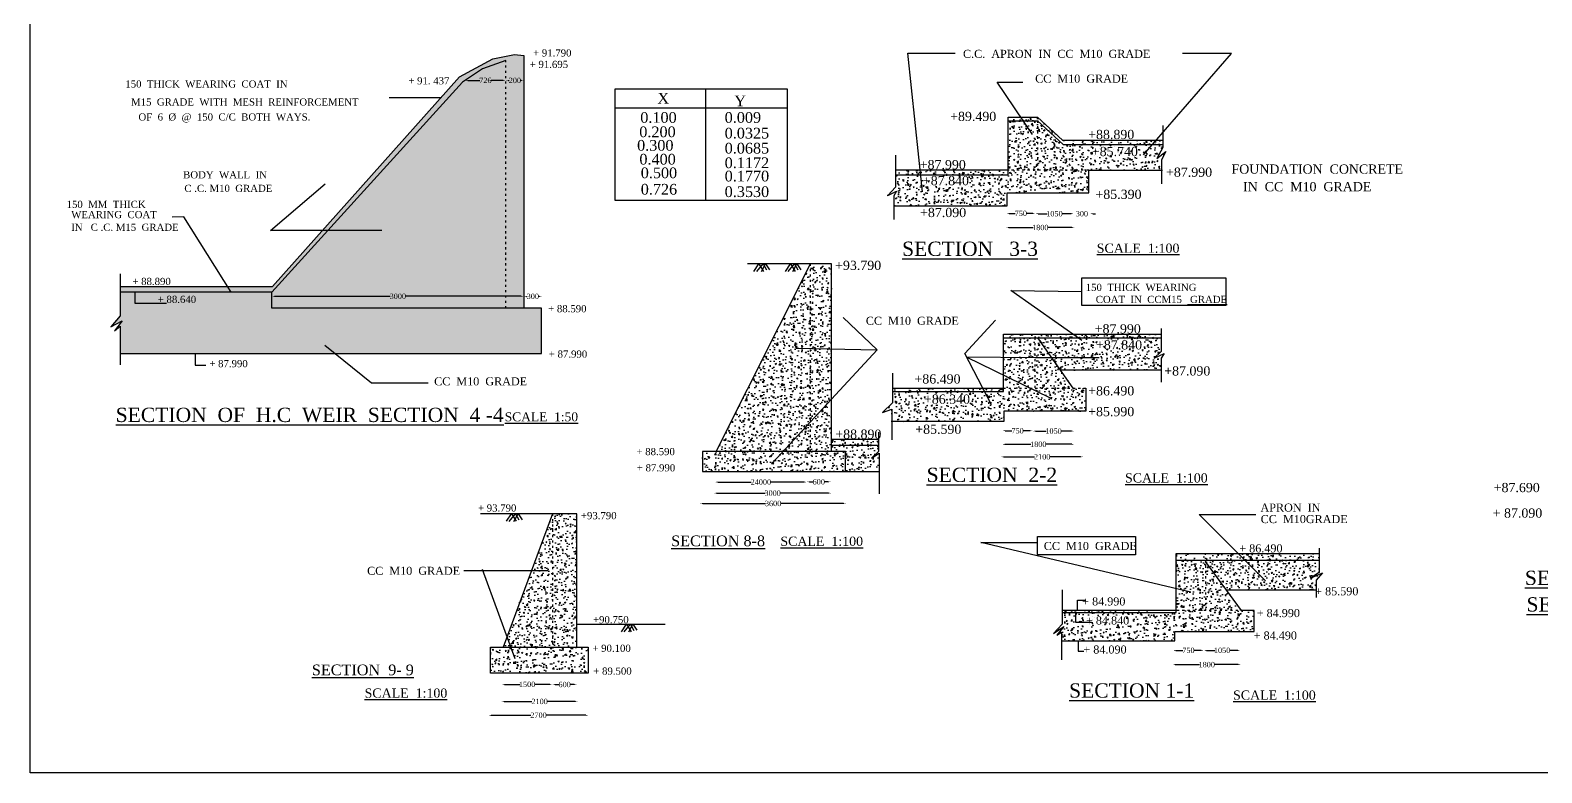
# Model space of a CAD drawing. Header units: millimetres. Extents: x 3154 to 175062, y 3900 to 113809.
# Drawn here: x 3154 to 87885, y 3900 to 45535 of the extents above; entities that cross this region are included whole.
import ezdxf

# ---------------------------------------------------------------- set-up
doc = ezdxf.new("R2010")
doc.units = ezdxf.units.MM
doc.header["$MEASUREMENT"] = 0
doc.header["$PDMODE"] = 66
doc.header["$PDSIZE"] = 170
doc.linetypes.add('ACAD_ISO03W100', pattern=[30, 12, -18])
for name, color, linetype in [('DIM', 5, 'Continuous'), ('DOT LINE', 3, 'ACAD_ISO03W100'), ('DWG. LINE', 1, 'Continuous'), ('HATCH', 2, 'Continuous'), ('TEXT', 7, 'Continuous')]:
    doc.layers.add(name, color=color, linetype=linetype)
doc.layers.add('TITLE', color=7, linetype='Continuous', lineweight=30)
doc.styles.get("Standard").update_dxf_attribs({"font": 'TIMES.TTF', "height": 300})
doc.dimstyles.get("Standard").update_dxf_attribs({"dimtxt": 300, "dimasz": 150, "dimexe": 0.18, "dimexo": 0.0625, "dimgap": 0.09, "dimtad": 0, "dimtih": 1, "dimtoh": 1, "dimdec": 1, "dimzin": 0, "dimdsep": 46, "dimtxsty": 'Standard', "dimcen": 0.09, "dimse1": 1, "dimse2": 1, "dimclrd": 5, "dimclre": 5, "dimclrt": 4, "dimadec": 0, "dimazin": 0, "dimtfac": 1, "dimtdec": 1, "dimtofl": 0, "dimtmove": 0, "dimatfit": 3, "dimfxl": 1, "dimtolj": 1, "dimtzin": 0, "dimarcsym": 0})
pattern_1 = [(50, (0, 0), (717.26, -62.752), [75, -825]), (355, (0, 0), (-138.7513, 752.192), [60, -660]), (100.4514, (59.8, -5.2), (578.5094, 689.4395), [63.74, -701.142]), (46.1842, (0, 200), (1067.241, -165.519), [112.5, -1237.5]), (96.6356, (88.9, 186.2), (934.663, 974.118), [95.61, -1051.713]), (351.1842, (0, 200), (934.662, 974.119), [90, -990]), (21, (100, 150), (596.907, -402.619), [75, -825]), (326, (100, 150), (243.3153, 725.15), [60, -660]), (71.4514, (149.74, 116.45), (840.2226, 322.5305), [63.74, -701.142]), (37.5, (0, 0), (12.15986, 332.89385), [0, -652, 0, -670, 0, -662.5]), (7.5, (0, 0), (263.0695, 394.4117), [0, -382, 0, -637, 0, -252.5]), (327.5, (-223, 0), (533.8224, -22.5549), [0, -250, 0, -780, 0, -1035]), (317.5, (-323, 0), (583.1862, 100.105), [0, -325, 0, -518, 0, -735])]

# ---------------------------------------------------------------- blocks, each defined once
blk = doc.blocks.new('*D68')
at = {"layer": 'Defpoints', "color": 0}
for p in [(29592, 8843), (32422, 8855), (32422, 8843)]:
    blk.add_point(p, dxfattribs=at)
at = {"layer": 'DIM', "color": 5, "lineweight": -2}
for p, q in [((29742, 8855), (30598, 8855)), ((32272, 8855), (31416, 8855))]:
    blk.add_line(p, q, dxfattribs=at)
at = {"layer": 'DIM', "color": 5}
for points in [[(29742, 8880), (29742, 8830), (29592, 8855)], [(32272, 8880), (32272, 8830), (32422, 8855)]]:
    blk.add_solid(points, dxfattribs=at)
at = {"layer": 'DIM', "color": 4, "insert": (31007, 8855), "char_height": 300, "attachment_point": 5}
blk.add_mtext('\\A1;1500', dxfattribs=at)
blk = doc.blocks.new('*D69')
at = {"layer": 'Defpoints', "color": 0}
for p in [(32422, 8855), (33799, 8855), (33799, 8847)]:
    blk.add_point(p, dxfattribs=at)
at = {"layer": 'DIM', "color": 5, "lineweight": -2}
for p, q in [((32572, 8847), (32796, 8847)), ((33649, 8847), (33426, 8847))]:
    blk.add_line(p, q, dxfattribs=at)
at = {"layer": 'DIM', "color": 5}
for points in [[(32572, 8872), (32572, 8822), (32422, 8847)], [(33649, 8872), (33649, 8822), (33799, 8847)]]:
    blk.add_solid(points, dxfattribs=at)
at = {"layer": 'DIM', "color": 4, "insert": (33111, 8847), "char_height": 300, "attachment_point": 5}
blk.add_mtext('\\A1;600', dxfattribs=at)
blk = doc.blocks.new('*D70')
at = {"layer": 'Defpoints', "color": 0}
for p in [(29572, 7866), (33847, 7897), (33847, 7866)]:
    blk.add_point(p, dxfattribs=at)
at = {"layer": 'DIM', "color": 5, "lineweight": -2}
for p, q in [((29722, 7897), (31279, 7897)), ((33697, 7897), (32140, 7897))]:
    blk.add_line(p, q, dxfattribs=at)
at = {"layer": 'DIM', "color": 5}
for points in [[(29722, 7922), (29722, 7872), (29572, 7897)], [(33697, 7922), (33697, 7872), (33847, 7897)]]:
    blk.add_solid(points, dxfattribs=at)
at = {"layer": 'DIM', "color": 4, "insert": (31709, 7897), "char_height": 300, "attachment_point": 5}
blk.add_mtext('\\A1;2100', dxfattribs=at)
blk = doc.blocks.new('*D71')
at = {"layer": 'Defpoints', "color": 0}
for p in [(28848, 7126), (34444, 7126), (34444, 7126)]:
    blk.add_point(p, dxfattribs=at)
at = {"layer": 'DIM', "color": 5, "lineweight": -2}
for p, q in [((28998, 7126), (31215, 7126)), ((34294, 7126), (32076, 7126))]:
    blk.add_line(p, q, dxfattribs=at)
at = {"layer": 'DIM', "color": 5}
for points in [[(28998, 7151), (28998, 7101), (28848, 7126)], [(34294, 7151), (34294, 7101), (34444, 7126)]]:
    blk.add_solid(points, dxfattribs=at)
at = {"layer": 'DIM', "color": 4, "insert": (31646, 7126), "char_height": 300, "attachment_point": 5}
blk.add_mtext('\\A1;2700', dxfattribs=at)
blk = doc.blocks.new('*D72')
at = {"layer": 'Defpoints', "color": 0}
for p in [(41541, 20206), (46681, 20206), (46681, 20201)]:
    blk.add_point(p, dxfattribs=at)
at = {"layer": 'DIM', "color": 5, "lineweight": -2}
for p, q in [((41691, 20201), (43570, 20201)), ((46531, 20201), (44652, 20201))]:
    blk.add_line(p, q, dxfattribs=at)
at = {"layer": 'DIM', "color": 5}
for points in [[(41691, 20226), (41691, 20176), (41541, 20201)], [(46531, 20226), (46531, 20176), (46681, 20201)]]:
    blk.add_solid(points, dxfattribs=at)
at = {"layer": 'DIM', "color": 4, "insert": (44111, 20201), "char_height": 300, "attachment_point": 5}
blk.add_mtext('\\A1;24000', dxfattribs=at)
blk = doc.blocks.new('*D73')
at = {"layer": 'Defpoints', "color": 0}
for p in [(46681, 20206), (48035, 20211), (48035, 20206)]:
    blk.add_point(p, dxfattribs=at)
at = {"layer": 'DIM', "color": 5, "lineweight": -2}
for p, q in [((46831, 20211), (47043, 20211)), ((47885, 20211), (47673, 20211))]:
    blk.add_line(p, q, dxfattribs=at)
at = {"layer": 'DIM', "color": 5}
for points in [[(46831, 20236), (46831, 20186), (46681, 20211)], [(47885, 20236), (47885, 20186), (48035, 20211)]]:
    blk.add_solid(points, dxfattribs=at)
at = {"layer": 'DIM', "color": 4, "insert": (47358, 20211), "char_height": 300, "attachment_point": 5}
blk.add_mtext('\\A1;600', dxfattribs=at)
blk = doc.blocks.new('*D74')
at = {"layer": 'Defpoints', "color": 0}
for p in [(41482, 19592), (48056, 19592), (48056, 19580)]:
    blk.add_point(p, dxfattribs=at)
at = {"layer": 'DIM', "color": 5, "lineweight": -2}
for p, q in [((41632, 19580), (44343, 19580)), ((47906, 19580), (45195, 19580))]:
    blk.add_line(p, q, dxfattribs=at)
at = {"layer": 'DIM', "color": 5}
for points in [[(41632, 19605), (41632, 19555), (41482, 19580)], [(47906, 19605), (47906, 19555), (48056, 19580)]]:
    blk.add_solid(points, dxfattribs=at)
at = {"layer": 'DIM', "color": 4, "insert": (44769, 19580), "char_height": 300, "attachment_point": 5}
blk.add_mtext('\\A1;3000', dxfattribs=at)
blk = doc.blocks.new('*D75')
at = {"layer": 'Defpoints', "color": 0}
for p in [(40706, 18990), (48887, 18998), (48887, 18990)]:
    blk.add_point(p, dxfattribs=at)
at = {"layer": 'DIM', "color": 5, "lineweight": -2}
for p, q in [((40856, 18998), (44370, 18998)), ((48737, 18998), (45222, 18998))]:
    blk.add_line(p, q, dxfattribs=at)
at = {"layer": 'DIM', "color": 5}
for points in [[(40856, 19023), (40856, 18973), (40706, 18998)], [(48737, 19023), (48737, 18973), (48887, 18998)]]:
    blk.add_solid(points, dxfattribs=at)
at = {"layer": 'DIM', "color": 4, "insert": (44796, 18998), "char_height": 300, "attachment_point": 5}
blk.add_mtext('\\A1;3600', dxfattribs=at)
blk = doc.blocks.new('*D76')
at = {"layer": 'Defpoints', "color": 0}
for p in [(57638, 22407), (61687, 22407), (61687, 22318)]:
    blk.add_point(p, dxfattribs=at)
at = {"layer": 'DIM', "color": 5, "lineweight": -2}
for p, q in [((57788, 22318), (59253, 22318)), ((61537, 22318), (60072, 22318))]:
    blk.add_line(p, q, dxfattribs=at)
at = {"layer": 'DIM', "color": 5}
for points in [[(57788, 22343), (57788, 22293), (57638, 22318)], [(61537, 22343), (61537, 22293), (61687, 22318)]]:
    blk.add_solid(points, dxfattribs=at)
at = {"layer": 'DIM', "color": 4, "insert": (59662, 22318), "char_height": 300, "attachment_point": 5}
blk.add_mtext('\\A1;1800', dxfattribs=at)
blk = doc.blocks.new('*D77')
at = {"layer": 'Defpoints', "color": 0}
for p in [(57572, 21621), (62186, 21621), (62186, 21613)]:
    blk.add_point(p, dxfattribs=at)
at = {"layer": 'DIM', "color": 5, "lineweight": -2}
for p, q in [((57722, 21613), (59449, 21613)), ((62036, 21613), (60309, 21613))]:
    blk.add_line(p, q, dxfattribs=at)
at = {"layer": 'DIM', "color": 5}
for points in [[(57722, 21638), (57722, 21588), (57572, 21613)], [(62036, 21638), (62036, 21588), (62186, 21613)]]:
    blk.add_solid(points, dxfattribs=at)
at = {"layer": 'DIM', "color": 4, "insert": (59879, 21613), "char_height": 300, "attachment_point": 5}
blk.add_mtext('\\A1;2100', dxfattribs=at)
blk = doc.blocks.new('*D78')
at = {"layer": 'Defpoints', "color": 0}
for p in [(57654, 23117), (59347, 23117), (59347, 23076)]:
    blk.add_point(p, dxfattribs=at)
at = {"layer": 'DIM', "color": 5, "lineweight": -2}
for p, q in [((57804, 23076), (58185, 23076)), ((59197, 23076), (58817, 23076))]:
    blk.add_line(p, q, dxfattribs=at)
at = {"layer": 'DIM', "color": 5}
for points in [[(57804, 23101), (57804, 23051), (57654, 23076)], [(59197, 23101), (59197, 23051), (59347, 23076)]]:
    blk.add_solid(points, dxfattribs=at)
at = {"layer": 'DIM', "color": 4, "insert": (58501, 23076), "char_height": 300, "attachment_point": 5}
blk.add_mtext('\\A1;750', dxfattribs=at)
blk = doc.blocks.new('*D79')
at = {"layer": 'Defpoints', "color": 0}
for p in [(59355, 23074), (61679, 23074), (61679, 23059)]:
    blk.add_point(p, dxfattribs=at)
at = {"layer": 'DIM', "color": 5, "lineweight": -2}
for p, q in [((59505, 23059), (60108, 23059)), ((61529, 23059), (60926, 23059))]:
    blk.add_line(p, q, dxfattribs=at)
at = {"layer": 'DIM', "color": 5}
for points in [[(59505, 23084), (59505, 23034), (59355, 23059)], [(61529, 23084), (61529, 23034), (61679, 23059)]]:
    blk.add_solid(points, dxfattribs=at)
at = {"layer": 'DIM', "color": 4, "insert": (60517, 23059), "char_height": 300, "attachment_point": 5}
blk.add_mtext('\\A1;1050', dxfattribs=at)
blk = doc.blocks.new('*D96')
at = {"layer": 'Defpoints', "color": 0}
for p in [(27532, 42730), (29806, 42730), (29806, 42722)]:
    blk.add_point(p, dxfattribs=at)
at = {"layer": 'DIM', "color": 5, "lineweight": -2}
for p, q in [((27682, 42722), (28354, 42722)), ((29656, 42722), (28985, 42722))]:
    blk.add_line(p, q, dxfattribs=at)
at = {"layer": 'DIM', "color": 5}
for points in [[(27682, 42746), (27682, 42696), (27532, 42722)], [(29656, 42746), (29656, 42696), (29806, 42722)]]:
    blk.add_solid(points, dxfattribs=at)
at = {"layer": 'DIM', "color": 4, "insert": (28669, 42722), "char_height": 300, "attachment_point": 5}
blk.add_mtext('\\A1;726', dxfattribs=at)
blk = doc.blocks.new('*D97')
at = {"layer": 'Defpoints', "color": 0}
for p in [(29815, 42717), (30830, 42717), (30830, 42717)]:
    blk.add_point(p, dxfattribs=at)
at = {"layer": 'DIM', "color": 5, "lineweight": -2}
for p, q in [((29965, 42717), (30003, 42717)), ((30680, 42717), (30642, 42717))]:
    blk.add_line(p, q, dxfattribs=at)
at = {"layer": 'DIM', "color": 5}
for points in [[(29965, 42742), (29965, 42692), (29815, 42717)], [(30680, 42742), (30680, 42692), (30830, 42717)]]:
    blk.add_solid(points, dxfattribs=at)
at = {"layer": 'DIM', "color": 4, "insert": (30322, 42717), "char_height": 300, "attachment_point": 5}
blk.add_mtext('\\A1;200', dxfattribs=at)
blk = doc.blocks.new('*D98')
at = {"layer": 'Defpoints', "color": 0}
for p in [(30816, 30590), (31842, 30609), (31842, 30590)]:
    blk.add_point(p, dxfattribs=at)
at = {"layer": 'DIM', "color": 5, "lineweight": -2}
for p, q in [((30966, 30609), (31014, 30609)), ((31692, 30609), (31645, 30609))]:
    blk.add_line(p, q, dxfattribs=at)
at = {"layer": 'DIM', "color": 5}
for points in [[(30966, 30634), (30966, 30584), (30816, 30609)], [(31692, 30634), (31692, 30584), (31842, 30609)]]:
    blk.add_solid(points, dxfattribs=at)
at = {"layer": 'DIM', "color": 4, "insert": (31329, 30609), "char_height": 300, "attachment_point": 5}
blk.add_mtext('\\A1;300', dxfattribs=at)
blk = doc.blocks.new('*D99')
at = {"layer": 'Defpoints', "color": 0}
for p in [(16702, 30616), (30820, 30616), (30820, 30616)]:
    blk.add_point(p, dxfattribs=at)
at = {"layer": 'DIM', "color": 5, "lineweight": -2}
for p, q in [((16852, 30616), (23335, 30616)), ((30670, 30616), (24187, 30616))]:
    blk.add_line(p, q, dxfattribs=at)
at = {"layer": 'DIM', "color": 5}
for points in [[(16852, 30642), (16852, 30592), (16702, 30616)], [(30670, 30642), (30670, 30592), (30820, 30616)]]:
    blk.add_solid(points, dxfattribs=at)
at = {"layer": 'DIM', "color": 4, "insert": (23761, 30616), "char_height": 300, "attachment_point": 5}
blk.add_mtext('\\A1;3000', dxfattribs=at)
blk = doc.blocks.new('*D100')
at = {"layer": 'Defpoints', "color": 0}
for p in [(57873, 35340), (59497, 35340), (59497, 35266)]:
    blk.add_point(p, dxfattribs=at)
at = {"layer": 'DIM', "color": 5, "lineweight": -2}
for p, q in [((58023, 35266), (58369, 35266)), ((59347, 35266), (59001, 35266))]:
    blk.add_line(p, q, dxfattribs=at)
at = {"layer": 'DIM', "color": 5}
for points in [[(58023, 35292), (58023, 35242), (57873, 35266)], [(59347, 35292), (59347, 35242), (59497, 35266)]]:
    blk.add_solid(points, dxfattribs=at)
at = {"layer": 'DIM', "color": 4, "insert": (58685, 35266), "char_height": 300, "attachment_point": 5}
blk.add_mtext('\\A1;750', dxfattribs=at)
blk = doc.blocks.new('*D101')
at = {"layer": 'Defpoints', "color": 0}
for p in [(59497, 35266), (61642, 35266), (61642, 35246)]:
    blk.add_point(p, dxfattribs=at)
at = {"layer": 'DIM', "color": 5, "lineweight": -2}
for p, q in [((59647, 35246), (60160, 35246)), ((61492, 35246), (60978, 35246))]:
    blk.add_line(p, q, dxfattribs=at)
at = {"layer": 'DIM', "color": 5}
for points in [[(59647, 35272), (59647, 35222), (59497, 35246)], [(61492, 35272), (61492, 35222), (61642, 35246)]]:
    blk.add_solid(points, dxfattribs=at)
at = {"layer": 'DIM', "color": 4, "insert": (60569, 35246), "char_height": 300, "attachment_point": 5}
blk.add_mtext('\\A1;1050', dxfattribs=at)
blk = doc.blocks.new('*D102')
at = {"layer": 'Defpoints', "color": 0}
for p in [(61650, 35250), (62564, 35250), (62564, 35246)]:
    blk.add_point(p, dxfattribs=at)
at = {"layer": 'DIM', "color": 5, "lineweight": -2}
for p, q in [((61500, 35246), (61350, 35246)), ((62714, 35246), (62864, 35246))]:
    blk.add_line(p, q, dxfattribs=at)
at = {"layer": 'DIM', "color": 5}
for points in [[(61500, 35272), (61500, 35222), (61650, 35246)], [(62714, 35272), (62714, 35222), (62564, 35246)]]:
    blk.add_solid(points, dxfattribs=at)
at = {"layer": 'DIM', "color": 4, "insert": (62107, 35246), "char_height": 300, "attachment_point": 5}
blk.add_mtext('\\A1;300', dxfattribs=at)
blk = doc.blocks.new('*D103')
at = {"layer": 'Defpoints', "color": 0}
for p in [(57854, 34524), (61696, 34524), (61696, 34472)]:
    blk.add_point(p, dxfattribs=at)
at = {"layer": 'DIM', "color": 5, "lineweight": -2}
for p, q in [((58004, 34472), (59366, 34472)), ((61546, 34472), (60184, 34472))]:
    blk.add_line(p, q, dxfattribs=at)
at = {"layer": 'DIM', "color": 5}
for points in [[(58004, 34498), (58004, 34448), (57854, 34472)], [(61546, 34498), (61546, 34448), (61696, 34472)]]:
    blk.add_solid(points, dxfattribs=at)
at = {"layer": 'DIM', "color": 4, "insert": (59775, 34472), "char_height": 300, "attachment_point": 5}
blk.add_mtext('\\A1;1800', dxfattribs=at)
blk = doc.blocks.new('*D104')
at = {"layer": 'Defpoints', "color": 0}
for p in [(67216, 10802), (68942, 10802), (68942, 10764)]:
    blk.add_point(p, dxfattribs=at)
at = {"layer": 'DIM', "color": 5, "lineweight": -2}
for p, q in [((67366, 10764), (67763, 10764)), ((68792, 10764), (68395, 10764))]:
    blk.add_line(p, q, dxfattribs=at)
at = {"layer": 'DIM', "color": 5}
for points in [[(67366, 10790), (67366, 10740), (67216, 10764)], [(68792, 10790), (68792, 10740), (68942, 10764)]]:
    blk.add_solid(points, dxfattribs=at)
at = {"layer": 'DIM', "color": 4, "insert": (68079, 10764), "char_height": 300, "attachment_point": 5}
blk.add_mtext('\\A1;750', dxfattribs=at)
blk = doc.blocks.new('*D105')
at = {"layer": 'Defpoints', "color": 0}
for p in [(68942, 10764), (70991, 10764), (70991, 10764)]:
    blk.add_point(p, dxfattribs=at)
at = {"layer": 'DIM', "color": 5, "lineweight": -2}
for p, q in [((69092, 10764), (69558, 10764)), ((70841, 10764), (70376, 10764))]:
    blk.add_line(p, q, dxfattribs=at)
at = {"layer": 'DIM', "color": 5}
for points in [[(69092, 10790), (69092, 10740), (68942, 10764)], [(70841, 10790), (70841, 10740), (70991, 10764)]]:
    blk.add_solid(points, dxfattribs=at)
at = {"layer": 'DIM', "color": 4, "insert": (69967, 10764), "char_height": 300, "attachment_point": 5}
blk.add_mtext('\\A1;1050', dxfattribs=at)
blk = doc.blocks.new('*D106')
at = {"layer": 'Defpoints', "color": 0}
for p in [(67190, 10008), (71024, 10008), (71024, 9965)]:
    blk.add_point(p, dxfattribs=at)
at = {"layer": 'DIM', "color": 5, "lineweight": -2}
for p, q in [((67340, 9965), (68697, 9965)), ((70874, 9965), (69516, 9965))]:
    blk.add_line(p, q, dxfattribs=at)
at = {"layer": 'DIM', "color": 5}
for points in [[(67340, 9990), (67340, 9940), (67190, 9965)], [(70874, 9990), (70874, 9940), (71024, 9965)]]:
    blk.add_solid(points, dxfattribs=at)
at = {"layer": 'DIM', "color": 4, "insert": (69106, 9965), "char_height": 300, "attachment_point": 5}
blk.add_mtext('\\A1;1800', dxfattribs=at)

msp = doc.modelspace()

# ---------------------------------------------------------------- hatches: boundary and pattern name
at = {"layer": 'HATCH'}
h = msp.add_hatch(dxfattribs=at)
h.set_pattern_fill('AR-CONC', color=256, scale=100, style=0)
h.set_pattern_definition(pattern_1)
h.paths.add_polyline_path([(16702, 30848.5), (16702, 29945), (29814, 29945), (29814, 43833), (28511, 43369), (27381.5, 42627.5)], flags=17)
h.paths.add_polyline_path([(16736.5, 31164), (8201.5, 31164), (8201.5, 30848.5), (16702, 30848.5), (27381.5, 42627.5), (28511, 43369), (29814, 43833), (29814, 29945), (30819.5, 29945), (30819.5, 44111.5), (30306.5, 44168.5), (29084, 43934.5), (27220.5, 42921)])
h.paths.add_polyline_path([(16702, 29945), (16702, 30848.5), (8201.5, 30848.5), (8201.5, 29512.5), (7675.5, 28902.5), (8306.5, 29236.5), (7874, 28679.5), (8205, 28933.5), (8205, 27400.5), (31822.5, 27400.5), (31822.5, 29945)])
h = msp.add_hatch(dxfattribs=at)
h.set_pattern_fill('AR-CONC', color=256, scale=100, style=0)
h.set_pattern_definition(pattern_1)
h.paths.add_polyline_path([(57913, 35697), (57913, 36411.5), (62486.5, 36411.5), (62486.5, 37684), (57978.5, 37684), (57978.5, 37421.5), (51656.5, 37421.5), (51656.5, 36739.5), (51226.5, 36274), (51710, 36509.5), (51565, 36256), (51565, 35697)])
h.paths.add_polyline_path([(51656.5, 37684), (51656.5, 37421.5), (57978.5, 37421.5), (57978.5, 37684)], flags=17)
h.paths.add_polyline_path([(57978.5, 37684), (59611.5, 37684), (59611.5, 40460.5), (57978.5, 40460.5)])
h.paths.add_polyline_path([(61047.5, 39123), (59611.5, 40460.5), (61632, 37684), (62486.5, 37684), (62486.5, 37690.5), (66572, 37690.5), (66572, 38274.5), (66816.5, 38743), (66298, 38340.5), (66636.5, 38962.5), (66636.5, 39123)])
h.paths.add_polyline_path([(66636.5, 39123), (66636.5, 39376.5), (61022, 39376.5), (59613.5, 40664.5), (57978.5, 40664.5), (57978.5, 40460.5), (59611.5, 40460.5), (61047.5, 39123)])
h = msp.add_hatch(dxfattribs=at)
h.set_pattern_fill('AR-CONC', color=256, scale=100, style=0)
h.set_pattern_definition(pattern_1)
h.paths.add_polyline_path([(59611.5, 40460.5), (59611.5, 37684), (61632, 37684)])
h = msp.add_hatch(dxfattribs=at)
h.set_pattern_fill('AR-CONC', color=256, scale=100, style=0)
h.set_pattern_definition(pattern_1)
h.paths.add_polyline_path([(48853.5, 21923), (40831.5, 21923), (40831.5, 20789), (48853.5, 20789)])
h.paths.add_polyline_path([(50701.5, 21919.5), (50701.5, 22258.5), (48073, 22258.5), (48073, 21923), (48853.5, 21923), (48853.5, 20789), (50736, 20789), (50736, 21813), (50314.5, 21534.5)])
h.paths.add_polyline_path([(50701.5, 22586.5), (48073, 22586.5), (48073, 22258.5), (50701.5, 22258.5)])
h.paths.add_polyline_path([(46878.5, 32425), (41611.5, 21923), (46878.5, 21923)])
h = msp.add_hatch(dxfattribs=at)
h.set_pattern_fill('AR-CONC', color=256, scale=100, style=0)
h.set_pattern_definition(pattern_1)
h.paths.add_polyline_path([(48073, 32440.5), (46886.27, 32440.5), (46878.5, 32425), (46878.5, 21923), (48073, 21923)])
h = msp.add_hatch(dxfattribs=at)
h.set_pattern_fill('AR-CONC', color=256, scale=100, style=0)
h.set_pattern_definition(pattern_1)
h.paths.add_polyline_path([(62328, 25469.75), (57705, 25469.75), (57705, 25287), (51494, 25287), (51494, 24637), (50935, 24098.5), (51450, 24287.5), (51450, 23593.5), (57737, 23593.5), (57737, 24169), (62328, 24169)])
h.paths.add_polyline_path([(57705, 25469.75), (51494, 25469.75), (51494, 25287), (57705, 25287)], flags=17)
h.paths.add_polyline_path([(59475, 28296), (57705, 28296), (57705, 25469.75), (59475, 25469.75)])
h.paths.add_polyline_path([(66549, 28296), (59637.5, 28296), (60920.89, 26471), (66556.5, 26471), (66556.5, 27144.5), (66717, 27411), (66150.5, 27144.5), (66549, 27521)])
h.paths.add_polyline_path([(59637.5, 28296), (59475, 28296), (59475, 25469.75), (61625, 25469.75)])
h = msp.add_hatch(dxfattribs=at)
h.set_pattern_fill('AR-CONC', color=256, scale=100, style=0)
h.set_pattern_definition(pattern_1)
h.paths.add_polyline_path([(66549, 28498), (57705, 28498), (57705, 28296), (66549, 28296)])
h = msp.add_hatch(dxfattribs=at)
h.set_pattern_fill('AR-CONC', color=256, scale=100, style=0)
h.paths.add_polyline_path([(32434, 18427), (29658, 10936), (32434, 10936)])
h.paths.add_polyline_path([(33789.5, 18427), (32434, 18427), (32434, 10936), (33789.5, 10936)])
h.paths.add_polyline_path([(28946.5, 10936), (28946.5, 9490), (34424.5, 9490), (34424.5, 10936)])
h = msp.add_hatch(dxfattribs=at)
h.set_pattern_fill('AR-CONC', color=256, scale=100, style=0)
h.set_pattern_definition(pattern_1)
h.paths.add_polyline_path([(61004, 12883.5), (61004, 12238.5), (60517.5, 11713), (61086, 12107.5), (60701.5, 11621), (60961.5, 11777.5), (60961.5, 11301), (67307, 11301), (67307, 11817), (71754.5, 11817), (71754.5, 12994.5), (67396.5, 12994.5), (67396.5, 12883.5)])
h.paths.add_polyline_path([(61004, 12994.5), (61004, 12883.5), (67396.5, 12883.5), (67396.5, 12994.5)], flags=17)
h.paths.add_polyline_path([(69035.5, 15816), (67396.5, 15816), (67396.5, 12994.5), (69035.5, 12994.5)])
h.paths.add_polyline_path([(69035.5, 15753.92), (69035.5, 12994.5), (71053.5, 12994.5)])
h.paths.add_polyline_path([(75236.5, 14162.08), (75236.5, 14696.5), (75588.5, 15113), (74921, 14809), (75410.5, 15135), (75410.5, 15816), (69035.5, 15816), (69035.5, 15753.92), (70199.64, 14162.08)])
h.paths.add_polyline_path([(67396.5, 16190), (67396.5, 15816), (75410.5, 15816), (75410.5, 16190)])
h = msp.add_hatch(dxfattribs=at)
h.set_pattern_fill('AR-CONC', color=256, scale=100, style=0)
h.set_pattern_definition(pattern_1)
h.paths.add_polyline_path([(67396.5, 12994.5), (61004, 12994.5), (61004, 12883.5), (67396.5, 12883.5)])

# ---------------------------------------------------------------- linework, layer by layer
at = {"layer": 'DOT LINE', "ltscale": 10}
msp.add_line((71754.5, 12994.5), (67396.5, 12994.5), dxfattribs=at)
for points in [[(29814, 29945), (29814, 43833)], [(59611.5, 40460.5), (59611.5, 37684)], [(59611.5, 40460.5), (61632, 37684)], [(62486.5, 37684), (57978.5, 37684)], [(46878.5, 32440.5), (46878.5, 21923)], [(59475, 28296), (59475, 25469.75)], [(57705, 25469.75), (62328, 25469.75)], [(32434, 18427), (32434, 10936)], [(69035.5, 15816), (69035.5, 12994.5)]]:
    msp.add_lwpolyline(points, dxfattribs=at)
at = {"layer": 'DWG. LINE'}
msp.add_line((67396.5, 12994.5), (61004, 12994.5), dxfattribs=at)
for points in [[(8201.5, 31164), (16736.5, 31164), (27220.5, 42921), (29084, 43934.5), (30306.5, 44168.5), (30819.5, 44111.5), (30819.5, 29945)], [(29814, 43833), (28511, 43369), (27381.5, 42627.5), (16702, 30848.5)], [(41011, 42255), (41011, 35983.5)], [(35936.5, 41186.5), (45581.5, 41186.5)], [(51656.5, 37421.5), (57978.5, 37421.5), (57978.5, 40664.5), (59613.5, 40664.5), (61022, 39376.5), (66636.5, 39376.5)], [(57978.5, 40460.5), (59611.5, 40460.5), (61047.5, 39123), (66636.5, 39123)], [(66636.5, 40199), (66636.5, 38962.5), (66298, 38340.5), (66816.5, 38743), (66572, 38274.5), (66572, 36918.5)], [(51656.5, 38534.5), (51656.5, 36739.5), (51226.5, 36274), (51710, 36509.5), (51565, 36256), (51565, 34919)], [(51565, 35697), (57913, 35697), (57913, 36411.5), (62486.5, 36411.5), (62486.5, 37690.5), (66616.5, 37690.5)], [(57978.5, 37684), (51656.5, 37684)], [(41611.5, 21923), (46886.27, 32440.5)], [(48073, 21923), (48073, 32440.5), (43365, 32440.5)], [(8201.5, 31875.5), (8201.5, 29512.5), (7675.5, 28902.5), (8306.5, 29236.5), (7874, 28679.5), (8205, 28933.5), (8205, 26765)], [(8205, 27400.5), (31822.5, 27400.5), (31822.5, 29945), (16702, 29945), (16702, 30848.5), (8201.5, 30848.5)], [(66549, 28819), (66549, 27521), (66150.5, 27144.5), (66717, 27411), (66556.5, 27144.5), (66556.5, 25797.5)], [(51494, 25287), (57705, 25287), (57705, 28498), (66549, 28498)], [(57705, 28296), (66593, 28296)], [(61625, 25469.75), (59637.5, 28296)], [(51494, 26302.5), (51494, 24637), (50935, 24098.5), (51450, 24287.5), (51450, 22563)], [(66556.5, 26471), (60889.5, 26471)], [(62328, 25469.75), (62328, 24169), (57737, 24169), (57737, 23593.5), (51450, 23593.5)], [(51494, 25469.75), (57705, 25469.75)], [(50701.5, 22994), (50701.5, 21919.5), (50314.5, 21534.5), (50736, 21813), (50736, 19542.5)], [(50701.5, 22586.5), (48026.5, 22586.5)], [(50701.5, 22258.5), (48033.5, 22258.5)], [(40831.5, 21923), (40831.5, 20789), (50736, 20789)], [(48853.5, 20789), (48853.5, 21923), (40831.5, 21923)], [(33789.5, 10936), (33789.5, 18427), (28399, 18427)], [(32434, 18427), (29658, 10936)], [(61004, 12883.5), (67396.5, 12883.5), (67396.5, 16190), (75410.5, 16190)], [(75410.5, 16499.5), (75410.5, 15135), (74921, 14809), (75588.5, 15113), (75236.5, 14696.5)], [(60961.5, 11301), (67307, 11301), (67307, 11817), (71754.5, 11817), (71754.5, 12994.5), (71053.5, 12994.5), (69038, 15750.5)], [(67396.5, 15816), (75410.5, 15816)], [(75236.5, 14696.5), (75236.5, 13721)], [(61004, 14164.5), (61004, 12238.5), (60517.5, 11713), (61086, 12107.5), (60701.5, 11621), (60961.5, 11777.5), (60961.5, 10234)], [(70199.64, 14162.08), (75236.5, 14162.08)], [(33789.5, 12233.5), (38753, 12233.5)]]:
    msp.add_lwpolyline(points, dxfattribs=at)
for points in [[(35936.5, 42255), (45581.5, 42255), (45581.5, 35983.5), (35936.5, 35983.5)], [(62108.7, 31654.44), (70179.04, 31654.44), (70179.04, 30108.81), (62108.7, 30108.81)], [(59609.28, 17150.95), (65118.3, 17150.95), (65118.3, 16118.1), (59609.28, 16118.1)], [(28946.5, 10936), (34424.5, 10936), (34424.5, 9490), (28946.5, 9490)]]:
    msp.add_lwpolyline(points, close=True, dxfattribs=at)
at = {"layer": 'HATCH'}
for points in [[(43725.5, 32012), (44000, 32440.5), (44265, 32013)], [(43877.5, 32010.5), (44231, 32440.5), (44423.5, 32091)], [(44137.5, 32001), (44371.5, 32440.5), (44595, 32097)], [(45488.5, 32012), (45763, 32440.5), (46028, 32013)], [(45640.5, 32010.5), (45994, 32440.5), (46186.5, 32091)], [(45900.5, 32001), (46134.5, 32440.5), (46358, 32097)], [(29853, 17998.5), (30127.5, 18427), (30392.5, 17999.5)], [(30005, 17997), (30358.5, 18427), (30551, 18077.5)], [(30265, 17987.5), (30499, 18427), (30722.5, 18083.5)], [(36297, 11805), (36571.5, 12233.5), (36836.5, 11806)], [(36449, 11803.5), (36802.5, 12233.5), (36995, 11884)], [(36709, 11794), (36943, 12233.5), (37166.5, 11890)]]:
    msp.add_lwpolyline(points, dxfattribs=at)
at = {"layer": 'TITLE'}
for p, q in [((3154.36, 3899.87), (3154.36, 113808.68)), ((174876.08, 3899.87), (3154.36, 3899.87))]:
    msp.add_line(p, q, dxfattribs=at)

# ---------------------------------------------------------------- texts
at = {"layer": 'TEXT'}
for s, height, p in [('+ 91.790', 400, (31340.5, 44062)), ('   C.C.  APRON  IN  CC  M10  GRADE', 450, (54932.5, 43985.5)), ('+ 91.695', 400, (31151.5, 43420)), ('150  THICK  WEARING  COAT  IN ', 400, (8485, 42321.33)), ('+ 91. 437', 400, (24348.37, 42499.78)), ('  CC  M10  GRADE', 450, (59146.5, 42596)), ('M15  GRADE  WITH  MESH  REINFORCEMENT', 400, (8808, 41311.33)), ('X', 600, (38313.5, 41419.33)), ('Y', 600, (42624, 41273)), ('  OF  6  %%C  @  150  C/C  BOTH  WAYS.', 400, (8918.5, 40471)), ('0.100', 600, (37352, 40342.83)), ('0.009', 600, (42083.5, 40342.83)), ('+89.490', 516.147, (54721.5, 40445.33)), ('0.200', 600, (37296, 39537.33)), ('0.0325', 600, (42083.5, 39463.33)), ('+88.890', 516.147, (62459, 39432.33)), ('0.300', 600, (37174.5, 38779.83)), ('0.0685', 600, (42083.5, 38620.83)), ('+85.740', 516.147, (62663.5, 38474.83)), ('0.400', 600, (37302.5, 38001.83)), ('0.1172', 600, (42083.5, 37800.33)), ('+87.990', 516.147, (53016, 37739.83)), ('BODY  WALL  IN ', 400, (11724.5, 37229)), ('0.500', 600, (37378.5, 37237.33)), ('0.1770', 600, (42083.5, 37056.83)), ('+87.840', 516.147, (53192.5, 36844.83)), ('+87.990', 516.147, (66822.5, 37316.83)), ('FOUNDATION  CONCRETE  ', 516.1467, (70492, 37491.5)), ('C .C. M10  GRADE  ', 400, (11795, 36469)), ('0.726', 600, (37378.5, 36318.33)), ('0.3530', 600, (42083.5, 36181.33)), ('+85.390', 516.147, (62866, 36076.83)), ('   IN  CC  M10  GRADE', 516.1467, (70557.5, 36504)), ('150  MM  THICK  ', 400, (5193.5, 35572.33)), ('          WEARING  COAT', 400, (3941.5, 34995.5)), ('+87.090', 516.147, (53035.5, 35057.83)), ('          IN   C .C. M15  GRADE  ', 400, (3941.5, 34286)), ('+93.790', 516.147, (48272, 32093.83)), ('+ 88.890', 400, (8880.5, 31251.5)), ('+ 88.640', 400, (10301.5, 30244)), ('150  THICK  WEARING  ', 400, (62322.5, 30917.83)), ('   COAT  IN  CCM15  %%U GRADE', 400, (62429, 30242.33)), ('+ 88.590', 400, (32184, 29722)), ('  CC  M10  GRADE', 450, (49656.5, 29019.5)), ('+87.990', 516.147, (62825, 28534.33)), ('+87.840', 516.147, (62896, 27636.33)), ('+ 87.990', 400, (32224, 27178)), ('+ 87.990', 400, (13193.5, 26641)), ('+87.090', 516.147, (66722.5, 26175.33)), ('  CC  M10  GRADE', 450, (25456, 25622.5)), ('+86.490', 516.147, (52721, 25724.33)), ('+86.490', 516.147, (62459, 25058.33)), ('+86.340', 516.147, (53252, 24593.33)), ('%%USCALE  1:50', 500, (29751.5, 23607)), ('+85.990', 516.147, (62459, 23894.33)), ('+88.890', 516.147, (48283.5, 22627.33)), ('+85.590', 516.147, (52765.5, 22904.33)), ('+ 88.590', 400, (37136.5, 21708)), ('+ 87.990', 400, (37156, 20802)), ('+87.690', 516.147, (85190, 19634.83)), ('+ 93.790', 400, (28252.5, 18547.5)), (' APRON  IN  ', 450, (71946.5, 18546)), ('+ 87.090', 516.147, (85134, 18205.33)), ('+93.790', 400, (34022.5, 18118)), ('  CC  M10GRADE', 450, (71791.5, 17899)), ('  CC  M10  GRADE', 450, (59632, 16392.5)), ('+ 86.490', 450, (70931, 16256.5)), ('  CC  M10  GRADE', 450, (21699.5, 14999.5)), ('+ 84.990', 450, (62123.5, 13283)), ('+ 85.590', 450, (75184.5, 13852.5)), ('+ 84.990', 450, (71906.5, 12628)), ('+90.750', 400, (34699.5, 12284)), ('+ 84.840', 450, (62337, 12215)), ('+ 90.100', 400, (34665.5, 10681)), ('+ 84.090', 450, (62192, 10586)), ('+ 84.490', 450, (71738, 11372)), ('+ 89.500', 400, (34716.5, 9402.5))]:
    msp.add_text(s, height=height, dxfattribs=at).set_placement(p)
at = {"layer": 'TITLE'}
for s, height, p in [('%%USECTION   3-3', 800, (52026.95, 32881.62)), ('%%USCALE  1:100', 516.1467, (62939.5, 33054.5)), ('%%USECTION  OF  H.C  WEIR  SECTION  4 -4', 800, (7945.57, 23567.99)), ('%%USECTION  2-2', 800, (53402.45, 20206.62)), ('%%USCALE  1:100', 516.1467, (64523.5, 20173.5)), ('%%USECTION 8-8', 600, (39083.45, 16602.62)), ('%%USCALE  1:100', 516.1467, (45204.5, 16622.33)), ('%%USECTION  OF WING  WALL', 800, (86939.95, 14431.12)), ('%%USECTION  7-7', 800, (87031, 12941.33)), ('%%USECTION  9- 9', 600, (18942.95, 9368.12)), ('%%USCALE  1:100', 516.1467, (21898.5, 8109.83)), ('%%USECTION 1-1', 800, (61390, 8113.83)), ('%%USCALE  1:100', 516.1467, (70581, 7997.83))]:
    msp.add_text(s, height=height, dxfattribs=at).set_placement(p)

# ---------------------------------------------------------------- dimensions: what is measured, and where the dimension line sits
at = {"layer": 'DIM'}
for p1, p2, distance, text, picture, middle in [((27532, 42730), (29806.5, 42730), -8.5, '726', '*D96', (28669.25, 42721.5)), ((29815, 42717), (30830, 42717), 0, '200', '*D97', (30322.5, 42717)), ((57873, 35340.5), (59497, 35340.5), -74, '750', '*D100', (58685, 35266.5)), ((59497, 35266.5), (61641.5, 35266.5), -20, '1050', '*D101', (60569.25, 35246.5)), ((61649.77, 35249.62), (62564, 35249.62), -3.12, '300', '*D102', (62106.89, 35246.5)), ((57853.5, 34524.5), (61696, 34524.5), -52, '1800', '*D103', (59774.75, 34472.5)), ((16702, 30616.5), (30819.5, 30616.5), 0, '3000', '*D99', (23760.75, 30616.5)), ((30816.5, 30590), (31842, 30590), 19, '300', '*D98', (31329.25, 30609)), ((57654.12, 23116.5), (59347.38, 23116.5), -40.86, '750', '*D78', (58500.75, 23075.64)), ((59355.34, 23074.31), (61678.67, 23074.31), -15.02, '1050', '*D79', (60517, 23059.29)), ((57637.75, 22407.47), (61686.84, 22407.47), -89.9, '1800', '*D76', (59662.29, 22317.58)), ((57572.32, 21620.91), (62185.83, 21620.91), -8.17, '2100', '*D77', (59879.08, 21612.74)), ((41540.87, 20205.76), (46680.99, 20205.76), -4.58, '24000', '*D72', (44110.93, 20201.18)), ((46680.99, 20205.76), (48034.98, 20205.76), 5.61, '600', '*D73', (47357.99, 20211.37)), ((41481.75, 19592.15), (48056.43, 19592.15), -11.66, '3000', '*D74', (44769.09, 19580.5)), ((40705.53, 18989.75), (48886.51, 18989.75), 8.01, '3600', '*D75', (44796.02, 18997.76)), ((67215.5, 10802.5), (68942.5, 10802.5), -38, '750', '*D104', (68079, 10764.5)), ((68942.5, 10764.5), (70991, 10764.5), 0, '1050', '*D105', (69966.75, 10764.5)), ((67189.5, 10008.5), (71023.5, 10008.5), -43.5, '1800', '*D106', (69106.5, 9965)), ((29591.64, 8843.02), (32422.29, 8843.02), 11.63, '1500', '*D68', (31006.96, 8854.64)), ((32422.29, 8854.64), (33799.31, 8854.64), -7.95, '600', '*D69', (33110.8, 8846.69)), ((29572.25, 7865.67), (33846.59, 7865.67), 31.81, '2100', '*D70', (31709.42, 7897.49)), ((28847.92, 7126.09), (34443.56, 7126.09), 0, '2700', '*D71', (31645.74, 7126.09))]:
    dim = msp.add_aligned_dim(p1=p1, p2=p2, distance=distance, text=text, dimstyle='Standard', dxfattribs=at)
    dim.commit()
    dim.dimension.update_dxf_attribs({"geometry": picture, "text_midpoint": middle})

# ---------------------------------------------------------------- leaders
for points in [[(53169.5, 36466.5), (52352.5, 44250.5), (54995, 44250.5)], [(65551, 38542.5), (70494.5, 44237), (67746.5, 44237)], [(59330, 39679), (57365.5, 42630), (58792.5, 42630)], [(26164.97, 41737.3), (23270.5, 41737.3)], [(22873, 34307), (16626, 34307), (19679.5, 36913)], [(14424.5, 30848.5), (11764.5, 35072), (11115, 35059.5)], [(9012.5, 30848.5), (9012.5, 30223), (10784.5, 30223)], [(62095, 28131.5), (58131, 30944), (62108.5, 30884.5)], [(46090, 27715), (50634, 27615), (48716.5, 29426.5)], [(57041.5, 24523.5), (55535.5, 27412.5), (57264.5, 29272.5)], [(12397, 27400.5), (12397, 26763), (12991.5, 26763)], [(19664, 27870), (22287, 25765.5), (25453, 25765.5)], [(44773.5, 21300.5), (50634, 27615)], [(59475, 27173), (55646.87, 27198.85)], [(60351.5, 24907.5), (55646.87, 27198.85)], [(63067.5, 27173), (59475, 27173)], [(72397, 14660), (68679.5, 18379.5), (71850, 18379.5)], [(68207.5, 14026.5), (56433.5, 16802.5), (59609.28, 16802.5)], [(32184, 15229), (27454.5, 15229)], [(30346.5, 10286), (28508, 15290.5)], [(61862.5, 12994.5), (61862.5, 13580), (62282, 13580)], [(61742.5, 12883.5), (61742.5, 12337.5), (62628, 12337.5)], [(61890.5, 11301), (61890.5, 10727), (62219, 10727)]]:
    msp.add_leader(points, dimstyle='Standard', override={"dimgap": 0.09, "dimtad": 0}, dxfattribs=at)

doc.saveas('drawing.dxf')
